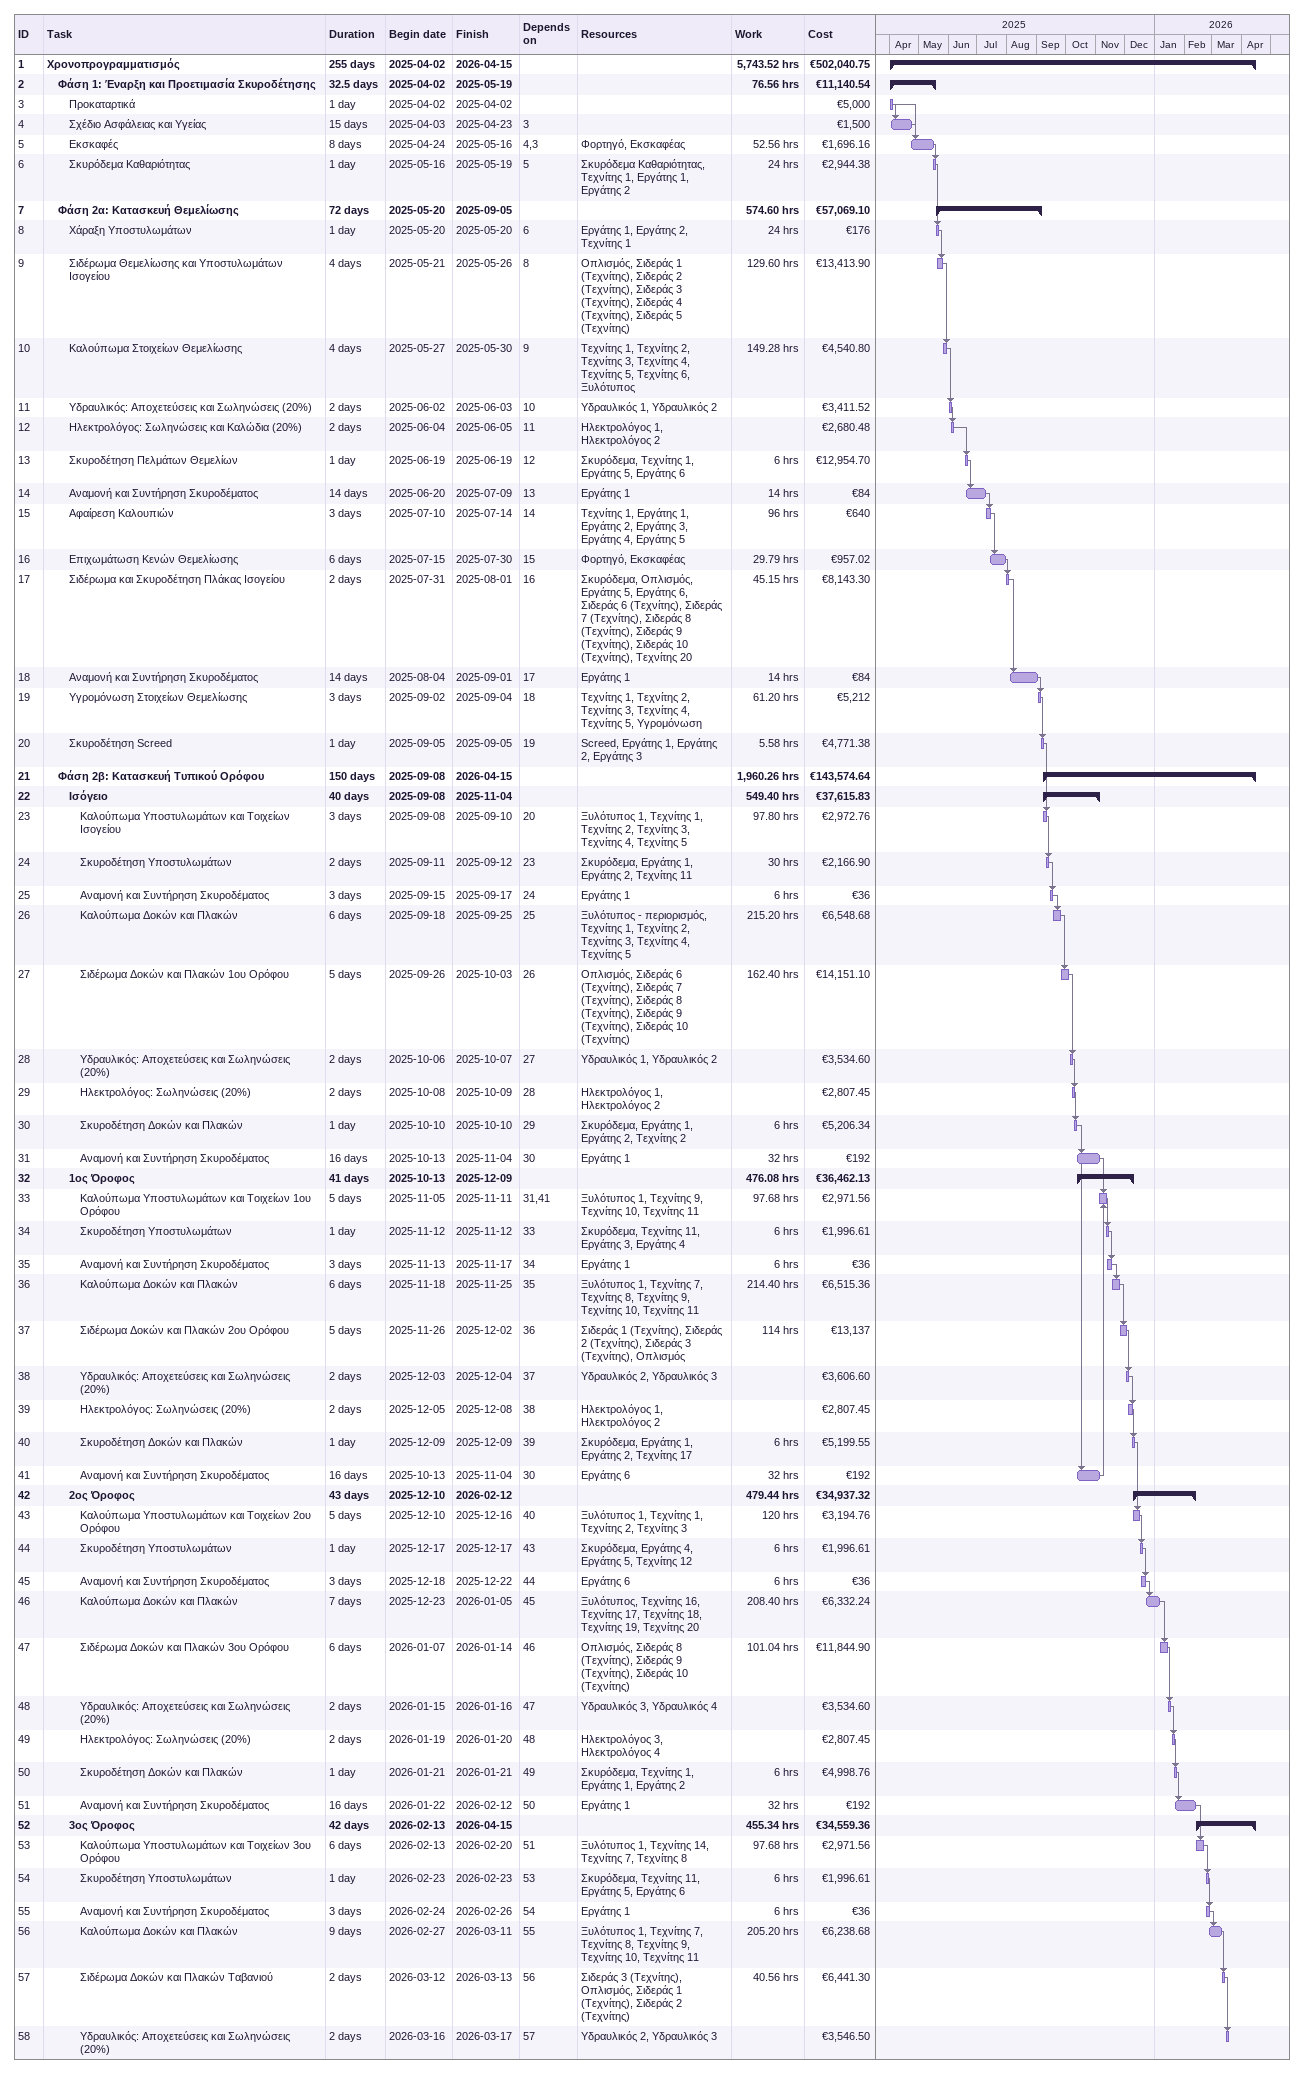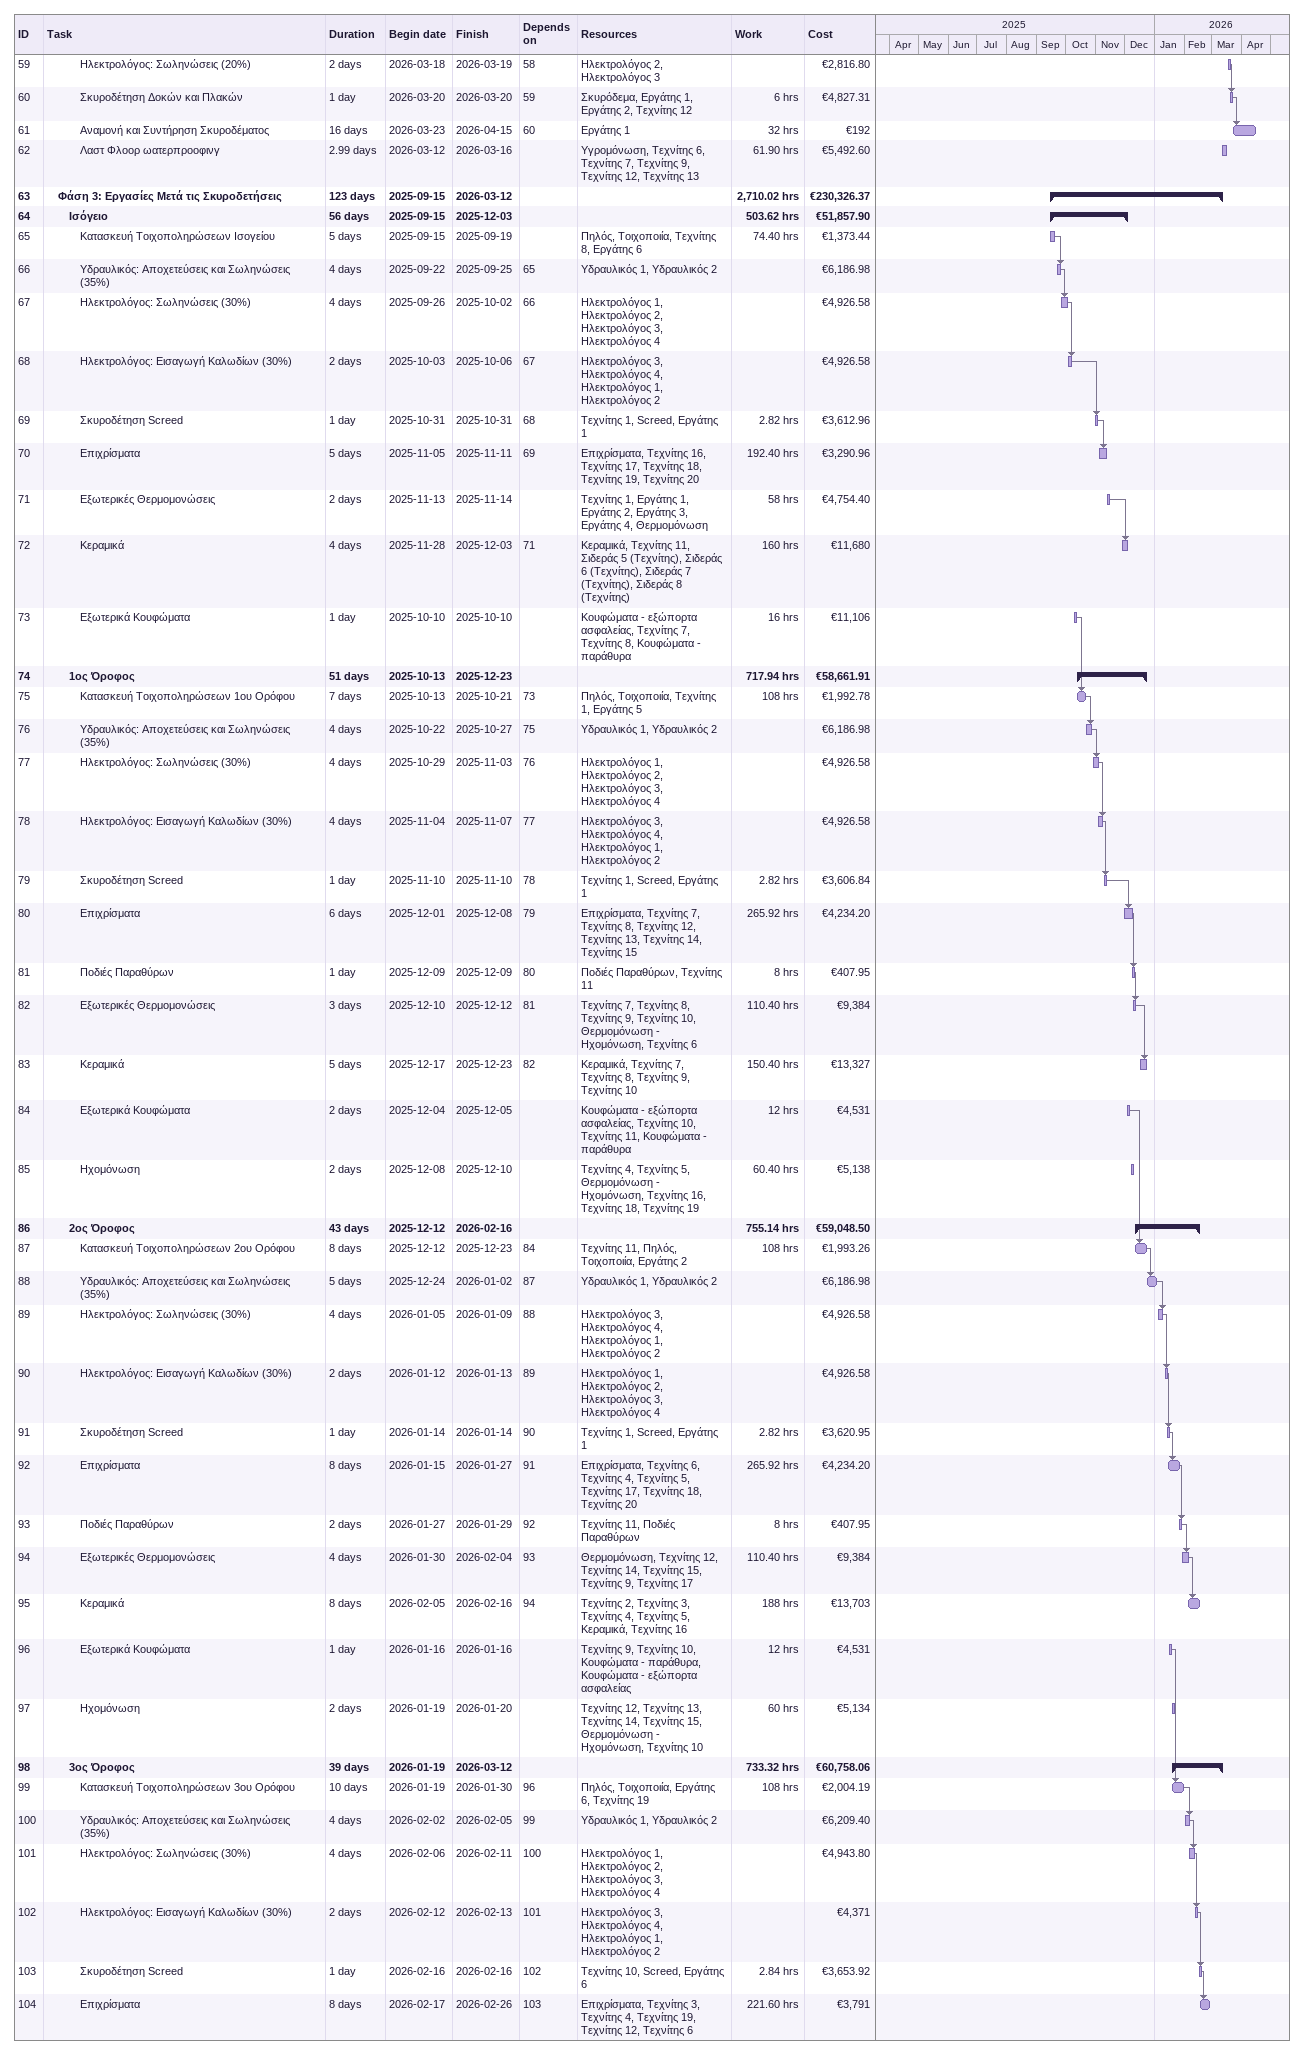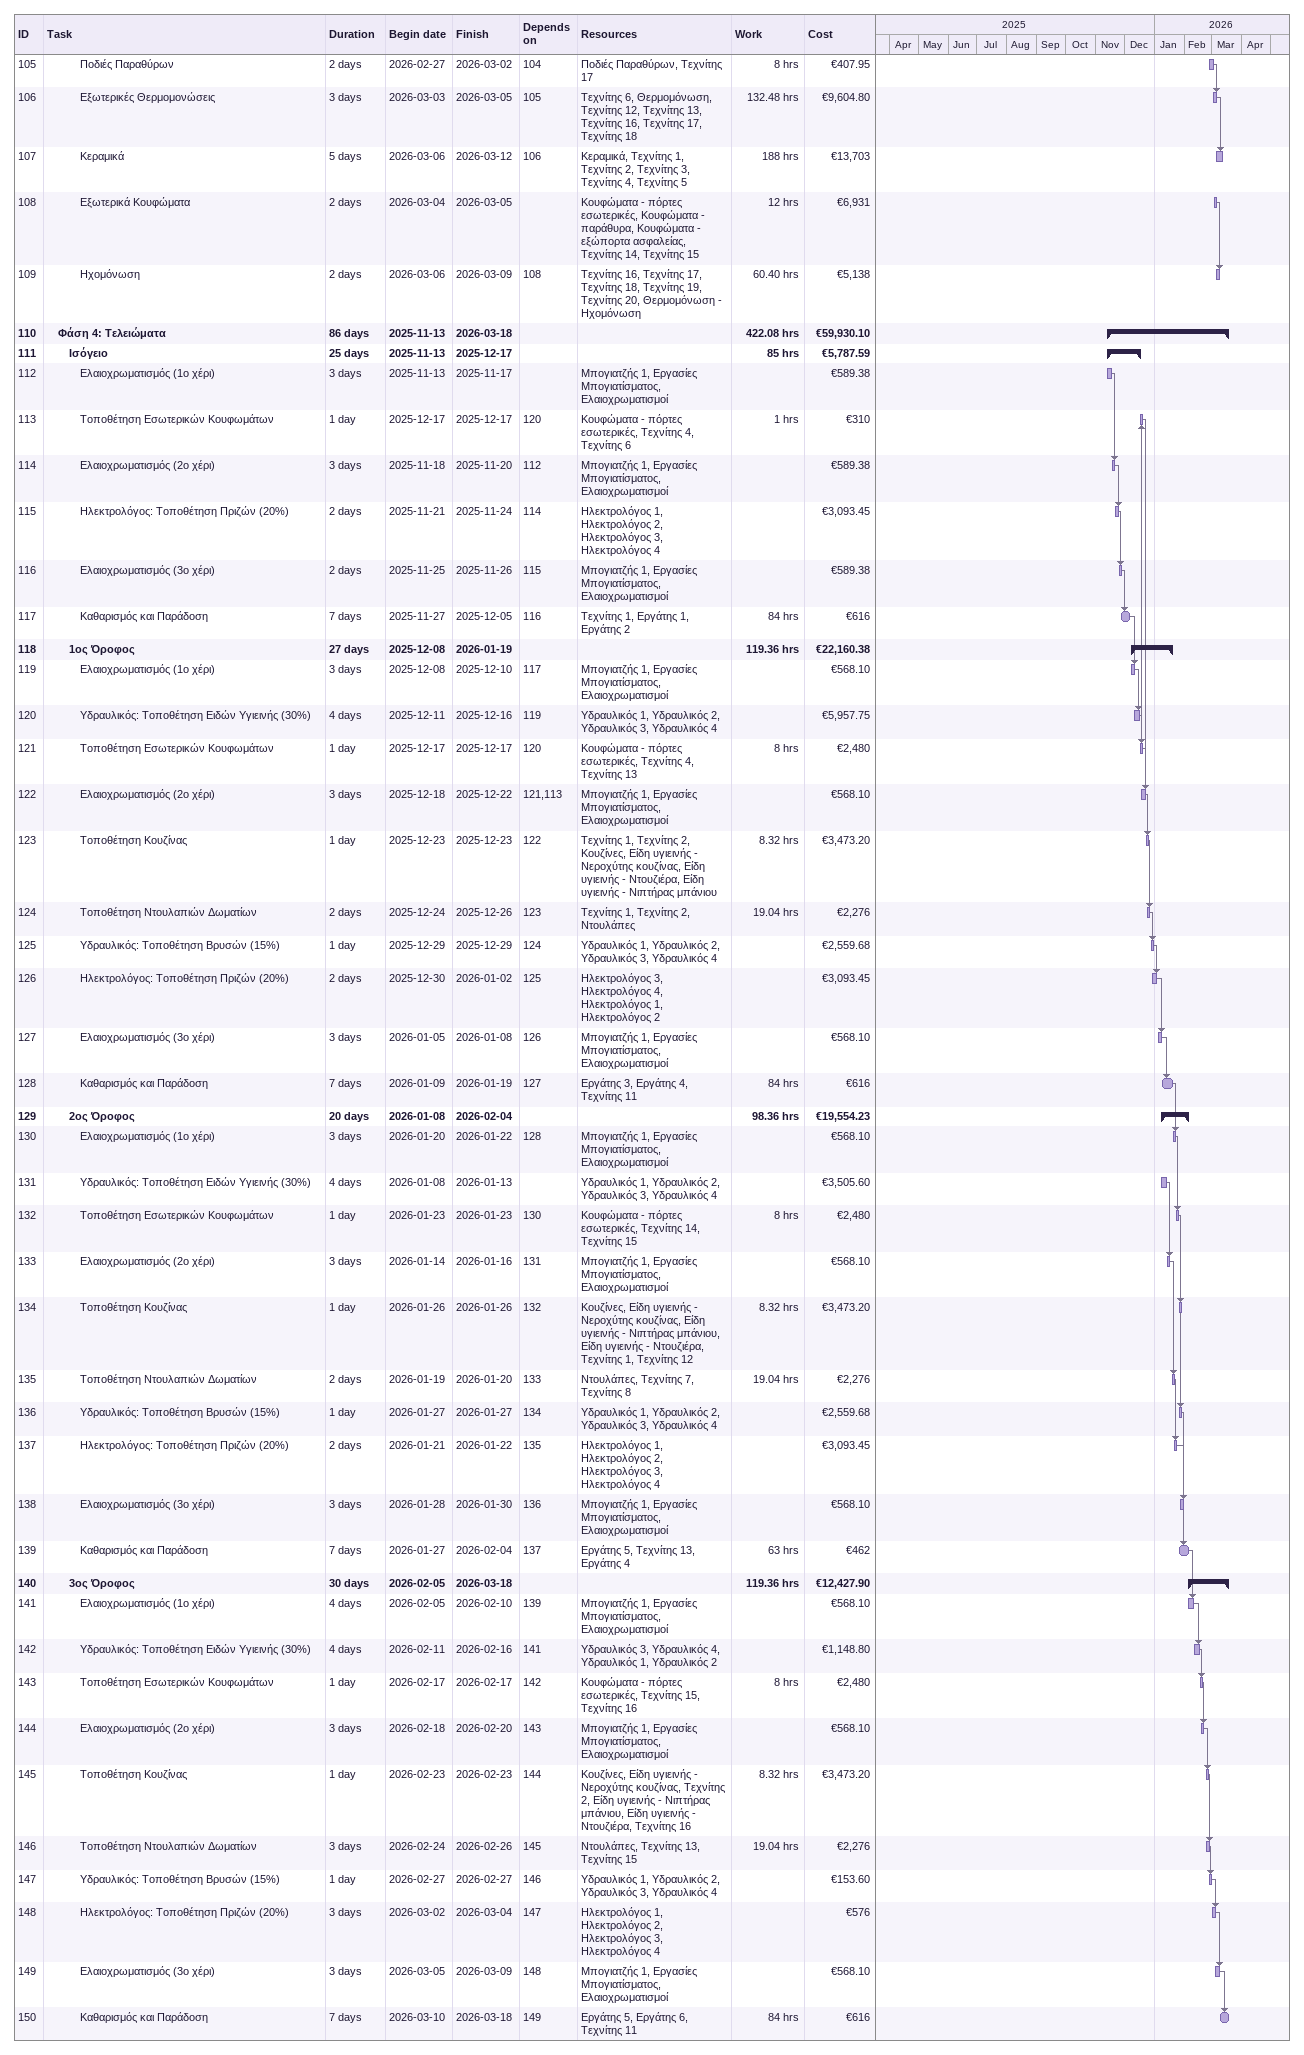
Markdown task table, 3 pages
| ID | Level | Task | Duration | Start | Finish | Predecessors | Resources | Work (h) | Cost (€) |
|---|---|---|---|---|---|---|---|---|---|
| 1 | 1 | **Χρονοπρογραμματισμός** | 255d | 2025-04-02 | 2026-04-15 |  |  | 5743.52 | 502040.75 |
| 2 | 2 | **Φάση 1: Έναρξη και Προετιμασία Σκυροδέτησης** | 32.5d | 2025-04-02 | 2025-05-19 |  |  | 76.56 | 11140.54 |
| 3 | 3 | Προκαταρτικά | 1d | 2025-04-02 | 2025-04-02 |  |  |  | 5000 |
| 4 | 3 | Σχέδιο Ασφάλειας και Υγείας | 15d | 2025-04-03 | 2025-04-23 | 3 |  |  | 1500 |
| 5 | 3 | Εκσκαφές | 8d | 2025-04-24 | 2025-05-16 | 4, 3 | Φορτηγό, Εκσκαφέας | 52.56 | 1696.16 |
| 6 | 3 | Σκυρόδεμα Καθαριότητας | 1d | 2025-05-16 | 2025-05-19 | 5 | Σκυρόδεμα Καθαριότητας, Τεχνίτης 1, Εργάτης 1, Εργάτης 2 | 24 | 2944.38 |
| 7 | 2 | **Φάση 2α: Κατασκευή Θεμελίωσης** | 72d | 2025-05-20 | 2025-09-05 |  |  | 574.60 | 57069.10 |
| 8 | 3 | Χάραξη Υποστυλωμάτων | 1d | 2025-05-20 | 2025-05-20 | 6 | Εργάτης 1, Εργάτης 2, Τεχνίτης 1 | 24 | 176 |
| 9 | 3 | Σιδέρωμα Θεμελίωσης και Υποστυλωμάτων Ισογείου | 4d | 2025-05-21 | 2025-05-26 | 8 | Οπλισμός, Σιδεράς 1 (Τεχνίτης), Σιδεράς 2 (Τεχνίτης), Σιδεράς 3 (Τεχνίτης), Σιδεράς 4 (Τεχνίτης), Σιδεράς 5 (Τεχνίτης) | 129.60 | 13413.90 |
| 10 | 3 | Καλούπωμα Στοιχείων Θεμελίωσης | 4d | 2025-05-27 | 2025-05-30 | 9 | Τεχνίτης 1, Τεχνίτης 2, Τεχνίτης 3, Τεχνίτης 4, Τεχνίτης 5, Τεχνίτης 6, Ξυλότυπος | 149.28 | 4540.80 |
| 11 | 3 | Υδραυλικός: Αποχετεύσεις και Σωληνώσεις (20%) | 2d | 2025-06-02 | 2025-06-03 | 10 | Υδραυλικός 1, Υδραυλικός 2 |  | 3411.52 |
| 12 | 3 | Ηλεκτρολόγος: Σωληνώσεις και Καλώδια (20%) | 2d | 2025-06-04 | 2025-06-05 | 11 | Ηλεκτρολόγος 1, Ηλεκτρολόγος 2 |  | 2680.48 |
| 13 | 3 | Σκυροδέτηση Πελμάτων Θεμελίων | 1d | 2025-06-19 | 2025-06-19 | 12 | Σκυρόδεμα, Τεχνίτης 1, Εργάτης 5, Εργάτης 6 | 6 | 12954.70 |
| 14 | 3 | Αναμονή και Συντήρηση Σκυροδέματος | 14d | 2025-06-20 | 2025-07-09 | 13 | Εργάτης 1 | 14 | 84 |
| 15 | 3 | Αφαίρεση Καλουπιών | 3d | 2025-07-10 | 2025-07-14 | 14 | Τεχνίτης 1, Εργάτης 1, Εργάτης 2, Εργάτης 3, Εργάτης 4, Εργάτης 5 | 96 | 640 |
| 16 | 3 | Επιχωμάτωση Κενών Θεμελίωσης | 6d | 2025-07-15 | 2025-07-30 | 15 | Φορτηγό, Εκσκαφέας | 29.79 | 957.02 |
| 17 | 3 | Σιδέρωμα και Σκυροδέτηση Πλάκας Ισογείου | 2d | 2025-07-31 | 2025-08-01 | 16 | Σκυρόδεμα, Οπλισμός, Εργάτης 5, Εργάτης 6, Σιδεράς 6 (Τεχνίτης), Σιδεράς 7 (Τεχνίτης), Σιδεράς 8 (Τεχνίτης), Σιδεράς 9 (Τεχνίτης), Σιδεράς 10 (Τεχνίτης), Τεχνίτης 20 | 45.15 | 8143.30 |
| 18 | 3 | Αναμονή και Συντήρηση Σκυροδέματος | 14d | 2025-08-04 | 2025-09-01 | 17 | Εργάτης 1 | 14 | 84 |
| 19 | 3 | Υγρομόνωση Στοιχείων Θεμελίωσης | 3d | 2025-09-02 | 2025-09-04 | 18 | Τεχνίτης 1, Τεχνίτης 2, Τεχνίτης 3, Τεχνίτης 4, Τεχνίτης 5, Υγρομόνωση | 61.20 | 5212 |
| 20 | 3 | Σκυροδέτηση Screed | 1d | 2025-09-05 | 2025-09-05 | 19 | Screed, Εργάτης 1, Εργάτης 2, Εργάτης 3 | 5.58 | 4771.38 |
| 21 | 2 | **Φάση 2β: Κατασκευή Τυπικού Ορόφου** | 150d | 2025-09-08 | 2026-04-15 |  |  | 1960.26 | 143574.64 |
| 22 | 3 | **Ισόγειο** | 40d | 2025-09-08 | 2025-11-04 |  |  | 549.40 | 37615.83 |
| 23 | 4 | Καλούπωμα Υποστυλωμάτων και Τοιχείων Ισογείου | 3d | 2025-09-08 | 2025-09-10 | 20 | Ξυλότυπος 1, Τεχνίτης 1, Τεχνίτης 2, Τεχνίτης 3, Τεχνίτης 4, Τεχνίτης 5 | 97.80 | 2972.76 |
| 24 | 4 | Σκυροδέτηση Υποστυλωμάτων | 2d | 2025-09-11 | 2025-09-12 | 23 | Σκυρόδεμα, Εργάτης 1, Εργάτης 2, Τεχνίτης 11 | 30 | 2166.90 |
| 25 | 4 | Αναμονή και Συντήρηση Σκυροδέματος | 3d | 2025-09-15 | 2025-09-17 | 24 | Εργάτης 1 | 6 | 36 |
| 26 | 4 | Καλούπωμα Δοκών και Πλακών | 6d | 2025-09-18 | 2025-09-25 | 25 | Ξυλότυπος - περιορισμός, Τεχνίτης 1, Τεχνίτης 2, Τεχνίτης 3, Τεχνίτης 4, Τεχνίτης 5 | 215.20 | 6548.68 |
| 27 | 4 | Σιδέρωμα Δοκών και Πλακών 1ου Ορόφου | 5d | 2025-09-26 | 2025-10-03 | 26 | Οπλισμός, Σιδεράς 6 (Τεχνίτης), Σιδεράς 7 (Τεχνίτης), Σιδεράς 8 (Τεχνίτης), Σιδεράς 9 (Τεχνίτης), Σιδεράς 10 (Τεχνίτης) | 162.40 | 14151.10 |
| 28 | 4 | Υδραυλικός: Αποχετεύσεις και Σωληνώσεις (20%) | 2d | 2025-10-06 | 2025-10-07 | 27 | Υδραυλικός 1, Υδραυλικός 2 |  | 3534.60 |
| 29 | 4 | Ηλεκτρολόγος: Σωληνώσεις (20%) | 2d | 2025-10-08 | 2025-10-09 | 28 | Ηλεκτρολόγος 1, Ηλεκτρολόγος 2 |  | 2807.45 |
| 30 | 4 | Σκυροδέτηση Δοκών και Πλακών | 1d | 2025-10-10 | 2025-10-10 | 29 | Σκυρόδεμα, Εργάτης 1, Εργάτης 2, Τεχνίτης 2 | 6 | 5206.34 |
| 31 | 4 | Αναμονή και Συντήρηση Σκυροδέματος | 16d | 2025-10-13 | 2025-11-04 | 30 | Εργάτης 1 | 32 | 192 |
| 32 | 3 | **1ος Όροφος** | 41d | 2025-10-13 | 2025-12-09 |  |  | 476.08 | 36462.13 |
| 33 | 4 | Καλούπωμα Υποστυλωμάτων και Τοιχείων 1ου Ορόφου | 5d | 2025-11-05 | 2025-11-11 | 31, 41 | Ξυλότυπος 1, Τεχνίτης 9, Τεχνίτης 10, Τεχνίτης 11 | 97.68 | 2971.56 |
| 34 | 4 | Σκυροδέτηση Υποστυλωμάτων | 1d | 2025-11-12 | 2025-11-12 | 33 | Σκυρόδεμα, Τεχνίτης 11, Εργάτης 3, Εργάτης 4 | 6 | 1996.61 |
| 35 | 4 | Αναμονή και Συντήρηση Σκυροδέματος | 3d | 2025-11-13 | 2025-11-17 | 34 | Εργάτης 1 | 6 | 36 |
| 36 | 4 | Καλούπωμα Δοκών και Πλακών | 6d | 2025-11-18 | 2025-11-25 | 35 | Ξυλότυπος 1, Τεχνίτης 7, Τεχνίτης 8, Τεχνίτης 9, Τεχνίτης 10, Τεχνίτης 11 | 214.40 | 6515.36 |
| 37 | 4 | Σιδέρωμα Δοκών και Πλακών 2ου Ορόφου | 5d | 2025-11-26 | 2025-12-02 | 36 | Σιδεράς 1 (Τεχνίτης), Σιδεράς 2 (Τεχνίτης), Σιδεράς 3 (Τεχνίτης), Οπλισμός | 114 | 13137 |
| 38 | 4 | Υδραυλικός: Αποχετεύσεις και Σωληνώσεις (20%) | 2d | 2025-12-03 | 2025-12-04 | 37 | Υδραυλικός 2, Υδραυλικός 3 |  | 3606.60 |
| 39 | 4 | Ηλεκτρολόγος: Σωληνώσεις (20%) | 2d | 2025-12-05 | 2025-12-08 | 38 | Ηλεκτρολόγος 1, Ηλεκτρολόγος 2 |  | 2807.45 |
| 40 | 4 | Σκυροδέτηση Δοκών και Πλακών | 1d | 2025-12-09 | 2025-12-09 | 39 | Σκυρόδεμα, Εργάτης 1, Εργάτης 2, Τεχνίτης 17 | 6 | 5199.55 |
| 41 | 4 | Αναμονή και Συντήρηση Σκυροδέματος | 16d | 2025-10-13 | 2025-11-04 | 30 | Εργάτης 6 | 32 | 192 |
| 42 | 3 | **2ος Όροφος** | 43d | 2025-12-10 | 2026-02-12 |  |  | 479.44 | 34937.32 |
| 43 | 4 | Καλούπωμα Υποστυλωμάτων και Τοιχείων 2ου Ορόφου | 5d | 2025-12-10 | 2025-12-16 | 40 | Ξυλότυπος 1, Τεχνίτης 1, Τεχνίτης 2, Τεχνίτης 3 | 120 | 3194.76 |
| 44 | 4 | Σκυροδέτηση Υποστυλωμάτων | 1d | 2025-12-17 | 2025-12-17 | 43 | Σκυρόδεμα, Εργάτης 4, Εργάτης 5, Τεχνίτης 12 | 6 | 1996.61 |
| 45 | 4 | Αναμονή και Συντήρηση Σκυροδέματος | 3d | 2025-12-18 | 2025-12-22 | 44 | Εργάτης 6 | 6 | 36 |
| 46 | 4 | Καλούπωμα Δοκών και Πλακών | 7d | 2025-12-23 | 2026-01-05 | 45 | Ξυλότυπος, Τεχνίτης 16, Τεχνίτης 17, Τεχνίτης 18, Τεχνίτης 19, Τεχνίτης 20 | 208.40 | 6332.24 |
| 47 | 4 | Σιδέρωμα Δοκών και Πλακών 3ου Ορόφου | 6d | 2026-01-07 | 2026-01-14 | 46 | Οπλισμός, Σιδεράς 8 (Τεχνίτης), Σιδεράς 9 (Τεχνίτης), Σιδεράς 10 (Τεχνίτης) | 101.04 | 11844.90 |
| 48 | 4 | Υδραυλικός: Αποχετεύσεις και Σωληνώσεις (20%) | 2d | 2026-01-15 | 2026-01-16 | 47 | Υδραυλικός 3, Υδραυλικός 4 |  | 3534.60 |
| 49 | 4 | Ηλεκτρολόγος: Σωληνώσεις (20%) | 2d | 2026-01-19 | 2026-01-20 | 48 | Ηλεκτρολόγος 3, Ηλεκτρολόγος 4 |  | 2807.45 |
| 50 | 4 | Σκυροδέτηση Δοκών και Πλακών | 1d | 2026-01-21 | 2026-01-21 | 49 | Σκυρόδεμα, Τεχνίτης 1, Εργάτης 1, Εργάτης 2 | 6 | 4998.76 |
| 51 | 4 | Αναμονή και Συντήρηση Σκυροδέματος | 16d | 2026-01-22 | 2026-02-12 | 50 | Εργάτης 1 | 32 | 192 |
| 52 | 3 | **3ος Όροφος** | 42d | 2026-02-13 | 2026-04-15 |  |  | 455.34 | 34559.36 |
| 53 | 4 | Καλούπωμα Υποστυλωμάτων και Τοιχείων 3ου Ορόφου | 6d | 2026-02-13 | 2026-02-20 | 51 | Ξυλότυπος 1, Τεχνίτης 14, Τεχνίτης 7, Τεχνίτης 8 | 97.68 | 2971.56 |
| 54 | 4 | Σκυροδέτηση Υποστυλωμάτων | 1d | 2026-02-23 | 2026-02-23 | 53 | Σκυρόδεμα, Τεχνίτης 11, Εργάτης 5, Εργάτης 6 | 6 | 1996.61 |
| 55 | 4 | Αναμονή και Συντήρηση Σκυροδέματος | 3d | 2026-02-24 | 2026-02-26 | 54 | Εργάτης 1 | 6 | 36 |
| 56 | 4 | Καλούπωμα Δοκών και Πλακών | 9d | 2026-02-27 | 2026-03-11 | 55 | Ξυλότυπος 1, Τεχνίτης 7, Τεχνίτης 8, Τεχνίτης 9, Τεχνίτης 10, Τεχνίτης 11 | 205.20 | 6238.68 |
| 57 | 4 | Σιδέρωμα Δοκών και Πλακών Ταβανιού | 2d | 2026-03-12 | 2026-03-13 | 56 | Σιδεράς 3 (Τεχνίτης), Οπλισμός, Σιδεράς 1 (Τεχνίτης), Σιδεράς 2 (Τεχνίτης) | 40.56 | 6441.30 |
| 58 | 4 | Υδραυλικός: Αποχετεύσεις και Σωληνώσεις (20%) | 2d | 2026-03-16 | 2026-03-17 | 57 | Υδραυλικός 2, Υδραυλικός 3 |  | 3546.50 |
| 59 | 4 | Ηλεκτρολόγος: Σωληνώσεις (20%) | 2d | 2026-03-18 | 2026-03-19 | 58 | Ηλεκτρολόγος 2, Ηλεκτρολόγος 3 |  | 2816.80 |
| 60 | 4 | Σκυροδέτηση Δοκών και Πλακών | 1d | 2026-03-20 | 2026-03-20 | 59 | Σκυρόδεμα, Εργάτης 1, Εργάτης 2, Τεχνίτης 12 | 6 | 4827.31 |
| 61 | 4 | Αναμονή και Συντήρηση Σκυροδέματος | 16d | 2026-03-23 | 2026-04-15 | 60 | Εργάτης 1 | 32 | 192 |
| 62 | 4 | Λαστ Φλοορ ωατερπροοφινγ | 2.99d | 2026-03-12 | 2026-03-16 |  | Υγρομόνωση, Τεχνίτης 6, Τεχνίτης 7, Τεχνίτης 9, Τεχνίτης 12, Τεχνίτης 13 | 61.90 | 5492.60 |
| 63 | 2 | **Φάση 3: Εργασίες Μετά τις Σκυροδετήσεις** | 123d | 2025-09-15 | 2026-03-12 |  |  | 2710.02 | 230326.37 |
| 64 | 3 | **Ισόγειο** | 56d | 2025-09-15 | 2025-12-03 |  |  | 503.62 | 51857.90 |
| 65 | 4 | Κατασκευή Τοιχοποληρώσεων Ισογείου | 5d | 2025-09-15 | 2025-09-19 |  | Πηλός, Τοιχοποιία, Τεχνίτης 8, Εργάτης 6 | 74.40 | 1373.44 |
| 66 | 4 | Υδραυλικός: Aποχετεύσεις και Σωληνώσεις (35%) | 4d | 2025-09-22 | 2025-09-25 | 65 | Υδραυλικός 1, Υδραυλικός 2 |  | 6186.98 |
| 67 | 4 | Ηλεκτρολόγος: Σωληνώσεις (30%) | 4d | 2025-09-26 | 2025-10-02 | 66 | Ηλεκτρολόγος 1, Ηλεκτρολόγος 2, Ηλεκτρολόγος 3, Ηλεκτρολόγος 4 |  | 4926.58 |
| 68 | 4 | Ηλεκτρολόγος: Εισαγωγή Καλωδίων (30%) | 2d | 2025-10-03 | 2025-10-06 | 67 | Ηλεκτρολόγος 3, Ηλεκτρολόγος 4, Ηλεκτρολόγος 1, Ηλεκτρολόγος 2 |  | 4926.58 |
| 69 | 4 | Σκυροδέτηση Screed | 1d | 2025-10-31 | 2025-10-31 | 68 | Τεχνίτης 1, Screed, Εργάτης 1 | 2.82 | 3612.96 |
| 70 | 4 | Επιχρίσματα | 5d | 2025-11-05 | 2025-11-11 | 69 | Επιχρίσματα, Τεχνίτης 16, Τεχνίτης 17, Τεχνίτης 18, Τεχνίτης 19, Τεχνίτης 20 | 192.40 | 3290.96 |
| 71 | 4 | Εξωτερικές Θερμομονώσεις | 2d | 2025-11-13 | 2025-11-14 |  | Τεχνίτης 1, Εργάτης 1, Εργάτης 2, Εργάτης 3, Εργάτης 4, Θερμομόνωση | 58 | 4754.40 |
| 72 | 4 | Κεραμικά | 4d | 2025-11-28 | 2025-12-03 | 71 | Κεραμικά, Τεχνίτης 11, Σιδεράς 5 (Τεχνίτης), Σιδεράς 6 (Τεχνίτης), Σιδεράς 7 (Τεχνίτης), Σιδεράς 8 (Τεχνίτης) | 160 | 11680 |
| 73 | 4 | Εξωτερικά Κουφώματα | 1d | 2025-10-10 | 2025-10-10 |  | Κουφώματα - εξώπορτα ασφαλείας, Τεχνίτης 7, Τεχνίτης 8, Κουφώματα - παράθυρα | 16 | 11106 |
| 74 | 3 | **1ος Όροφος** | 51d | 2025-10-13 | 2025-12-23 |  |  | 717.94 | 58661.91 |
| 75 | 4 | Κατασκευή Τοιχοποληρώσεων 1ου Ορόφου | 7d | 2025-10-13 | 2025-10-21 | 73 | Πηλός, Τοιχοποιία, Τεχνίτης 1, Εργάτης 5 | 108 | 1992.78 |
| 76 | 4 | Υδραυλικός: Αποχετεύσεις και Σωληνώσεις (35%) | 4d | 2025-10-22 | 2025-10-27 | 75 | Υδραυλικός 1, Υδραυλικός 2 |  | 6186.98 |
| 77 | 4 | Ηλεκτρολόγος: Σωληνώσεις (30%) | 4d | 2025-10-29 | 2025-11-03 | 76 | Ηλεκτρολόγος 1, Ηλεκτρολόγος 2, Ηλεκτρολόγος 3, Ηλεκτρολόγος 4 |  | 4926.58 |
| 78 | 4 | Ηλεκτρολόγος: Εισαγωγή Καλωδίων (30%) | 4d | 2025-11-04 | 2025-11-07 | 77 | Ηλεκτρολόγος 3, Ηλεκτρολόγος 4, Ηλεκτρολόγος 1, Ηλεκτρολόγος 2 |  | 4926.58 |
| 79 | 4 | Σκυροδέτηση Screed | 1d | 2025-11-10 | 2025-11-10 | 78 | Τεχνίτης 1, Screed, Εργάτης 1 | 2.82 | 3606.84 |
| 80 | 4 | Επιχρίσματα | 6d | 2025-12-01 | 2025-12-08 | 79 | Επιχρίσματα, Τεχνίτης 7, Τεχνίτης 8, Τεχνίτης 12, Τεχνίτης 13, Τεχνίτης 14, Τεχνίτης 15 | 265.92 | 4234.20 |
| 81 | 4 | Ποδιές Παραθύρων | 1d | 2025-12-09 | 2025-12-09 | 80 | Ποδιές Παραθύρων, Τεχνίτης 11 | 8 | 407.95 |
| 82 | 4 | Εξωτερικές Θερμομονώσεις | 3d | 2025-12-10 | 2025-12-12 | 81 | Τεχνίτης 7, Τεχνίτης 8, Τεχνίτης 9, Τεχνίτης 10, Θερμομόνωση - Ηχομόνωση, Τεχνίτης 6 | 110.40 | 9384 |
| 83 | 4 | Κεραμικά | 5d | 2025-12-17 | 2025-12-23 | 82 | Κεραμικά, Τεχνίτης 7, Τεχνίτης 8, Τεχνίτης 9, Τεχνίτης 10 | 150.40 | 13327 |
| 84 | 4 | Εξωτερικά Κουφώματα | 2d | 2025-12-04 | 2025-12-05 |  | Κουφώματα - εξώπορτα ασφαλείας, Τεχνίτης 10, Τεχνίτης 11, Κουφώματα - παράθυρα | 12 | 4531 |
| 85 | 4 | Ηχομόνωση | 2d | 2025-12-08 | 2025-12-10 |  | Τεχνίτης 4, Τεχνίτης 5, Θερμομόνωση - Ηχομόνωση, Τεχνίτης 16, Τεχνίτης 18, Τεχνίτης 19 | 60.40 | 5138 |
| 86 | 3 | **2ος Όροφος** | 43d | 2025-12-12 | 2026-02-16 |  |  | 755.14 | 59048.50 |
| 87 | 4 | Κατασκευή Τοιχοποληρώσεων 2ου Ορόφου | 8d | 2025-12-12 | 2025-12-23 | 84 | Τεχνίτης 11, Πηλός, Τοιχοποιία, Εργάτης 2 | 108 | 1993.26 |
| 88 | 4 | Υδραυλικός: Αποχετεύσεις και Σωληνώσεις (35%) | 5d | 2025-12-24 | 2026-01-02 | 87 | Υδραυλικός 1, Υδραυλικός 2 |  | 6186.98 |
| 89 | 4 | Ηλεκτρολόγος: Σωληνώσεις (30%) | 4d | 2026-01-05 | 2026-01-09 | 88 | Ηλεκτρολόγος 3, Ηλεκτρολόγος 4, Ηλεκτρολόγος 1, Ηλεκτρολόγος 2 |  | 4926.58 |
| 90 | 4 | Ηλεκτρολόγος: Εισαγωγή Καλωδίων (30%) | 2d | 2026-01-12 | 2026-01-13 | 89 | Ηλεκτρολόγος 1, Ηλεκτρολόγος 2, Ηλεκτρολόγος 3, Ηλεκτρολόγος 4 |  | 4926.58 |
| 91 | 4 | Σκυροδέτηση Screed | 1d | 2026-01-14 | 2026-01-14 | 90 | Τεχνίτης 1, Screed, Εργάτης 1 | 2.82 | 3620.95 |
| 92 | 4 | Επιχρίσματα | 8d | 2026-01-15 | 2026-01-27 | 91 | Επιχρίσματα, Τεχνίτης 6, Τεχνίτης 4, Τεχνίτης 5, Τεχνίτης 17, Τεχνίτης 18, Τεχνίτης 20 | 265.92 | 4234.20 |
| 93 | 4 | Ποδιές Παραθύρων | 2d | 2026-01-27 | 2026-01-29 | 92 | Τεχνίτης 11, Ποδιές Παραθύρων | 8 | 407.95 |
| 94 | 4 | Εξωτερικές Θερμομονώσεις | 4d | 2026-01-30 | 2026-02-04 | 93 | Θερμομόνωση, Τεχνίτης 12, Τεχνίτης 14, Τεχνίτης 15, Τεχνίτης 9, Τεχνίτης 17 | 110.40 | 9384 |
| 95 | 4 | Κεραμικά | 8d | 2026-02-05 | 2026-02-16 | 94 | Τεχνίτης 2, Τεχνίτης 3, Τεχνίτης 4, Τεχνίτης 5, Κεραμικά, Τεχνίτης 16 | 188 | 13703 |
| 96 | 4 | Εξωτερικά Κουφώματα | 1d | 2026-01-16 | 2026-01-16 |  | Τεχνίτης 9, Τεχνίτης 10, Κουφώματα - παράθυρα, Κουφώματα - εξώπορτα ασφαλείας | 12 | 4531 |
| 97 | 4 | Ηχομόνωση | 2d | 2026-01-19 | 2026-01-20 |  | Τεχνίτης 12, Τεχνίτης 13, Τεχνίτης 14, Τεχνίτης 15, Θερμομόνωση - Ηχομόνωση, Τεχνίτης 10 | 60 | 5134 |
| 98 | 3 | **3ος Όροφος** | 39d | 2026-01-19 | 2026-03-12 |  |  | 733.32 | 60758.06 |
| 99 | 4 | Κατασκευή Τοιχοποληρώσεων 3ου Ορόφου | 10d | 2026-01-19 | 2026-01-30 | 96 | Πηλός, Τοιχοποιία, Εργάτης 6, Τεχνίτης 19 | 108 | 2004.19 |
| 100 | 4 | Υδραυλικός: Αποχετεύσεις και Σωληνώσεις (35%) | 4d | 2026-02-02 | 2026-02-05 | 99 | Υδραυλικός 1, Υδραυλικός 2 |  | 6209.40 |
| 101 | 4 | Ηλεκτρολόγος: Σωληνώσεις (30%) | 4d | 2026-02-06 | 2026-02-11 | 100 | Ηλεκτρολόγος 1, Ηλεκτρολόγος 2, Ηλεκτρολόγος 3, Ηλεκτρολόγος 4 |  | 4943.80 |
| 102 | 4 | Ηλεκτρολόγος: Eισαγωγή Kαλωδίων (30%) | 2d | 2026-02-12 | 2026-02-13 | 101 | Ηλεκτρολόγος 3, Ηλεκτρολόγος 4, Ηλεκτρολόγος 1, Ηλεκτρολόγος 2 |  | 4371 |
| 103 | 4 | Σκυροδέτηση Screed | 1d | 2026-02-16 | 2026-02-16 | 102 | Τεχνίτης 10, Screed, Εργάτης 6 | 2.84 | 3653.92 |
| 104 | 4 | Επιχρίσματα | 8d | 2026-02-17 | 2026-02-26 | 103 | Επιχρίσματα, Τεχνίτης 3, Τεχνίτης 4, Τεχνίτης 19, Τεχνίτης 12, Τεχνίτης 6 | 221.60 | 3791 |
| 105 | 4 | Ποδιές Παραθύρων | 2d | 2026-02-27 | 2026-03-02 | 104 | Ποδιές Παραθύρων, Τεχνίτης 17 | 8 | 407.95 |
| 106 | 4 | Εξωτερικές Θερμομονώσεις | 3d | 2026-03-03 | 2026-03-05 | 105 | Τεχνίτης 6, Θερμομόνωση, Τεχνίτης 12, Τεχνίτης 13, Τεχνίτης 16, Τεχνίτης 17, Τεχνίτης 18 | 132.48 | 9604.80 |
| 107 | 4 | Κεραμικά | 5d | 2026-03-06 | 2026-03-12 | 106 | Κεραμικά, Τεχνίτης 1, Τεχνίτης 2, Τεχνίτης 3, Τεχνίτης 4, Τεχνίτης 5 | 188 | 13703 |
| 108 | 4 | Εξωτερικά Κουφώματα | 2d | 2026-03-04 | 2026-03-05 |  | Κουφώματα - πόρτες εσωτερικές, Κουφώματα - παράθυρα, Κουφώματα - εξώπορτα ασφαλείας, Τεχνίτης 14, Τεχνίτης 15 | 12 | 6931 |
| 109 | 4 | Ηχομόνωση | 2d | 2026-03-06 | 2026-03-09 | 108 | Τεχνίτης 16, Τεχνίτης 17, Τεχνίτης 18, Τεχνίτης 19, Τεχνίτης 20, Θερμομόνωση - Ηχομόνωση | 60.40 | 5138 |
| 110 | 2 | **Φάση 4: Τελειώματα** | 86d | 2025-11-13 | 2026-03-18 |  |  | 422.08 | 59930.10 |
| 111 | 3 | **Ισόγειο** | 25d | 2025-11-13 | 2025-12-17 |  |  | 85 | 5787.59 |
| 112 | 4 | Ελαιοχρωματισμός (1o χέρι) | 3d | 2025-11-13 | 2025-11-17 |  | Μπογιατζής 1, Εργασίες Μπογιατίσματος, Ελαιοχρωματισμοί |  | 589.38 |
| 113 | 4 | Τοποθέτηση Εσωτερικών Κουφωμάτων | 1d | 2025-12-17 | 2025-12-17 | 120 | Κουφώματα - πόρτες εσωτερικές, Τεχνίτης 4, Τεχνίτης 6 | 1 | 310 |
| 114 | 4 | Ελαιοχρωματισμός (2o χέρι) | 3d | 2025-11-18 | 2025-11-20 | 112 | Μπογιατζής 1, Εργασίες Μπογιατίσματος, Ελαιοχρωματισμοί |  | 589.38 |
| 115 | 4 | Ηλεκτρολόγος: Τοποθέτηση Πριζών (20%) | 2d | 2025-11-21 | 2025-11-24 | 114 | Ηλεκτρολόγος 1, Ηλεκτρολόγος 2, Ηλεκτρολόγος 3, Ηλεκτρολόγος 4 |  | 3093.45 |
| 116 | 4 | Ελαιοχρωματισμός (3o χέρι) | 2d | 2025-11-25 | 2025-11-26 | 115 | Μπογιατζής 1, Εργασίες Μπογιατίσματος, Ελαιοχρωματισμοί |  | 589.38 |
| 117 | 4 | Καθαρισμός και Παράδοση | 7d | 2025-11-27 | 2025-12-05 | 116 | Τεχνίτης 1, Εργάτης 1, Εργάτης 2 | 84 | 616 |
| 118 | 3 | **1ος Όροφος** | 27d | 2025-12-08 | 2026-01-19 |  |  | 119.36 | 22160.38 |
| 119 | 4 | Ελαιοχρωματισμός (1o χέρι) | 3d | 2025-12-08 | 2025-12-10 | 117 | Μπογιατζής 1, Εργασίες Μπογιατίσματος, Ελαιοχρωματισμοί |  | 568.10 |
| 120 | 4 | Υδραυλικός: Τοποθέτηση Ειδών Υγιεινής (30%) | 4d | 2025-12-11 | 2025-12-16 | 119 | Υδραυλικός 1, Υδραυλικός 2, Υδραυλικός 3, Υδραυλικός 4 |  | 5957.75 |
| 121 | 4 | Τοποθέτηση Εσωτερικών Κουφωμάτων | 1d | 2025-12-17 | 2025-12-17 | 120 | Κουφώματα - πόρτες εσωτερικές, Τεχνίτης 4, Τεχνίτης 13 | 8 | 2480 |
| 122 | 4 | Ελαιοχρωματισμός (2o χέρι) | 3d | 2025-12-18 | 2025-12-22 | 121, 113 | Μπογιατζής 1, Εργασίες Μπογιατίσματος, Ελαιοχρωματισμοί |  | 568.10 |
| 123 | 4 | Τoποθέτηση Κουζίνας | 1d | 2025-12-23 | 2025-12-23 | 122 | Τεχνίτης 1, Τεχνίτης 2, Κουζίνες, Είδη υγιεινής - Νεροχύτης κουζίνας, Είδη υγιεινής - Ντουζιέρα, Είδη υγιεινής - Νιπτήρας μπάνιου | 8.32 | 3473.20 |
| 124 | 4 | Τoποθέτηση Ντουλαπιών Δωματίων | 2d | 2025-12-24 | 2025-12-26 | 123 | Τεχνίτης 1, Τεχνίτης 2, Ντουλάπες | 19.04 | 2276 |
| 125 | 4 | Υδραυλικός: Τοποθέτηση Βρυσών (15%) | 1d | 2025-12-29 | 2025-12-29 | 124 | Υδραυλικός 1, Υδραυλικός 2, Υδραυλικός 3, Υδραυλικός 4 |  | 2559.68 |
| 126 | 4 | Ηλεκτρολόγος: Τοποθέτηση Πριζών (20%) | 2d | 2025-12-30 | 2026-01-02 | 125 | Ηλεκτρολόγος 3, Ηλεκτρολόγος 4, Ηλεκτρολόγος 1, Ηλεκτρολόγος 2 |  | 3093.45 |
| 127 | 4 | Ελαιοχρωματισμός (3o χέρι) | 3d | 2026-01-05 | 2026-01-08 | 126 | Μπογιατζής 1, Εργασίες Μπογιατίσματος, Ελαιοχρωματισμοί |  | 568.10 |
| 128 | 4 | Καθαρισμός και Παράδοση | 7d | 2026-01-09 | 2026-01-19 | 127 | Εργάτης 3, Εργάτης 4, Τεχνίτης 11 | 84 | 616 |
| 129 | 3 | **2ος Όροφος** | 20d | 2026-01-08 | 2026-02-04 |  |  | 98.36 | 19554.23 |
| 130 | 4 | Ελαιοχρωματισμός (1o χέρι) | 3d | 2026-01-20 | 2026-01-22 | 128 | Μπογιατζής 1, Εργασίες Μπογιατίσματος, Ελαιοχρωματισμοί |  | 568.10 |
| 131 | 4 | Υδραυλικός: Τοποθέτηση Eιδών Yγιεινής (30%) | 4d | 2026-01-08 | 2026-01-13 |  | Υδραυλικός 1, Υδραυλικός 2, Υδραυλικός 3, Υδραυλικός 4 |  | 3505.60 |
| 132 | 4 | Τοποθέτηση Eσωτερικών Kουφωμάτων | 1d | 2026-01-23 | 2026-01-23 | 130 | Κουφώματα - πόρτες εσωτερικές, Τεχνίτης 14, Τεχνίτης 15 | 8 | 2480 |
| 133 | 4 | Ελαιοχρωματισμός (2o χέρι) | 3d | 2026-01-14 | 2026-01-16 | 131 | Μπογιατζής 1, Εργασίες Μπογιατίσματος, Ελαιοχρωματισμοί |  | 568.10 |
| 134 | 4 | Τoποθέτηση Κουζίνας | 1d | 2026-01-26 | 2026-01-26 | 132 | Κουζίνες, Είδη υγιεινής - Νεροχύτης κουζίνας, Είδη υγιεινής - Νιπτήρας μπάνιου, Είδη υγιεινής - Ντουζιέρα, Τεχνίτης 1, Τεχνίτης 12 | 8.32 | 3473.20 |
| 135 | 4 | Τoποθέτηση Ντουλαπιών Δωματίων | 2d | 2026-01-19 | 2026-01-20 | 133 | Ντουλάπες, Τεχνίτης 7, Τεχνίτης 8 | 19.04 | 2276 |
| 136 | 4 | Υδραυλικός: Τοποθέτηση Βρυσών (15%) | 1d | 2026-01-27 | 2026-01-27 | 134 | Υδραυλικός 1, Υδραυλικός 2, Υδραυλικός 3, Υδραυλικός 4 |  | 2559.68 |
| 137 | 4 | Ηλεκτρολόγος: Τοποθέτηση Πριζών (20%) | 2d | 2026-01-21 | 2026-01-22 | 135 | Ηλεκτρολόγος 1, Ηλεκτρολόγος 2, Ηλεκτρολόγος 3, Ηλεκτρολόγος 4 |  | 3093.45 |
| 138 | 4 | Ελαιοχρωματισμός (3o χέρι) | 3d | 2026-01-28 | 2026-01-30 | 136 | Μπογιατζής 1, Εργασίες Μπογιατίσματος, Ελαιοχρωματισμοί |  | 568.10 |
| 139 | 4 | Καθαρισμός και Παράδοση | 7d | 2026-01-27 | 2026-02-04 | 137 | Εργάτης 5, Τεχνίτης 13, Εργάτης 4 | 63 | 462 |
| 140 | 3 | **3ος Όροφος** | 30d | 2026-02-05 | 2026-03-18 |  |  | 119.36 | 12427.90 |
| 141 | 4 | Ελαιοχρωματισμός (1o χέρι) | 4d | 2026-02-05 | 2026-02-10 | 139 | Μπογιατζής 1, Εργασίες Μπογιατίσματος, Ελαιοχρωματισμοί |  | 568.10 |
| 142 | 4 | Υδραυλικός: Τοποθέτηση Ειδών Υγιεινής (30%) | 4d | 2026-02-11 | 2026-02-16 | 141 | Υδραυλικός 3, Υδραυλικός 4, Υδραυλικός 1, Υδραυλικός 2 |  | 1148.80 |
| 143 | 4 | Τοποθέτηση Εσωτερικών Κουφωμάτων | 1d | 2026-02-17 | 2026-02-17 | 142 | Κουφώματα - πόρτες εσωτερικές, Τεχνίτης 15, Τεχνίτης 16 | 8 | 2480 |
| 144 | 4 | Ελαιοχρωματισμός (2o χέρι) | 3d | 2026-02-18 | 2026-02-20 | 143 | Μπογιατζής 1, Εργασίες Μπογιατίσματος, Ελαιοχρωματισμοί |  | 568.10 |
| 145 | 4 | Τoποθέτηση Κουζίνας | 1d | 2026-02-23 | 2026-02-23 | 144 | Κουζίνες, Είδη υγιεινής - Νεροχύτης κουζίνας, Τεχνίτης 2, Είδη υγιεινής - Νιπτήρας μπάνιου, Είδη υγιεινής - Ντουζιέρα, Τεχνίτης 16 | 8.32 | 3473.20 |
| 146 | 4 | Τoποθέτηση Ντουλαπιών Δωματίων | 3d | 2026-02-24 | 2026-02-26 | 145 | Ντουλάπες, Τεχνίτης 13, Τεχνίτης 15 | 19.04 | 2276 |
| 147 | 4 | Υδραυλικός: Τοποθέτηση Βρυσών (15%) | 1d | 2026-02-27 | 2026-02-27 | 146 | Υδραυλικός 1, Υδραυλικός 2, Υδραυλικός 3, Υδραυλικός 4 |  | 153.60 |
| 148 | 4 | Ηλεκτρολόγος: Τοποθέτηση Πριζών (20%) | 3d | 2026-03-02 | 2026-03-04 | 147 | Ηλεκτρολόγος 1, Ηλεκτρολόγος 2, Ηλεκτρολόγος 3, Ηλεκτρολόγος 4 |  | 576 |
| 149 | 4 | Ελαιοχρωματισμός (3o χέρι) | 3d | 2026-03-05 | 2026-03-09 | 148 | Μπογιατζής 1, Εργασίες Μπογιατίσματος, Ελαιοχρωματισμοί |  | 568.10 |
| 150 | 4 | Καθαρισμός και Παράδοση | 7d | 2026-03-10 | 2026-03-18 | 149 | Εργάτης 5, Εργάτης 6, Τεχνίτης 11 | 84 | 616 |
